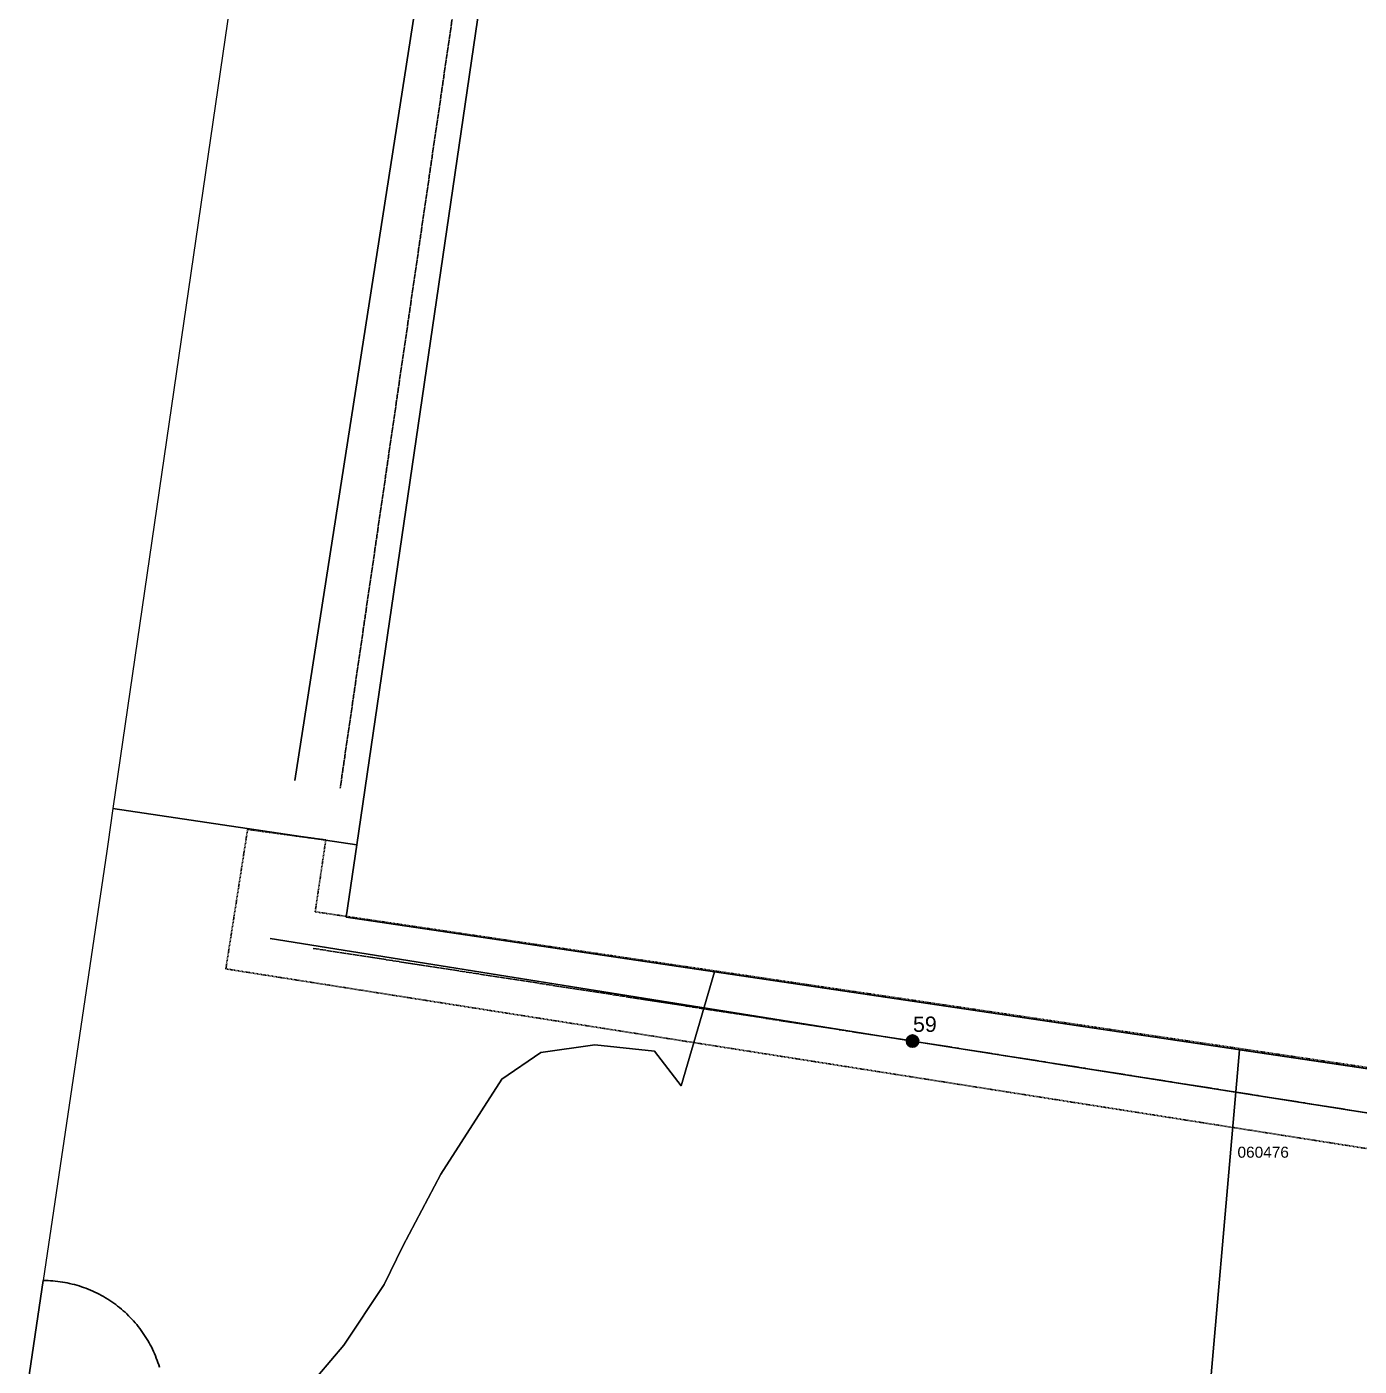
# Model space of a CAD drawing. Header units: metres. Extents: x 307322 to 308805, y 6255611 to 6257083.
# Drawn here: x 308042.7 to 308260.2, y 6256371.3 to 6256590 of the extents above; entities that cross this region are included whole.
import ezdxf
from ezdxf.enums import TextEntityAlignment as Align

# ---------------------------------------------------------------- set-up
doc = ezdxf.new("R2010")
doc.units = ezdxf.units.M
for name, pattern in [('Cable Exist OH', [1, 1, 0]), ('HIDDEN', [0.375, 0.25, -0.125]), ('HIDDEN2', [0.1875, 0.125, -0.0625])]:
    doc.linetypes.add(name, pattern=pattern)
doc.layers.get('0').update_dxf_attribs({"color": 6})
for name, color, linetype, lineweight in [('Cadastre Land Parcels_SP_EXT', 9, 'Continuous', 5), ('Cadastre Other Property_SP_EXT', 9, 'HIDDEN', 5), ('Cadastre Roads_SP_EXT', 9, 'Continuous', 5)]:
    doc.layers.add(name, color=color, linetype=linetype, lineweight=lineweight)
doc.layers.add('Features_HIDE', color=1, linetype='Continuous', plot=False)
for name, color, linetype in [('Mains_HV_EXT', 7, 'Continuous'), ('Mains_TR_EXT', 7, 'Continuous'), ('OH_Details_SP_MISC', 7, 'Continuous'), ('SupportsOH_SP_TR_HV_LV_SL_EXT', 7, 'Continuous')]:
    doc.layers.add(name, color=color, linetype=linetype)
doc.styles.add('POLE_LABEL', font='arial.ttf')
doc.styles.get("Standard").update_dxf_attribs({"font": 'arial.ttf'})
doc.linetypes.add('Cable E OH', pattern='A,9.4,["E",Standard,S=1.7,R=0,X=0,Y=-1],0', length=9.4)
doc.linetypes.add('Cable P UG', pattern='A,6,-0.5,["P",Standard,S=1.7,R=0,X=0.5,Y=-1],-2.9', length=9.4)

# ---------------------------------------------------------------- blocks, each defined once
blk = doc.blocks.new('POLE_EXT')
blk.add_hatch(color=256).paths.add_polyline_path([(-1, 0, 1), (1, 0, 1)])
blk.add_lwpolyline([(-1, 0, 1), (1, 0, 1)], format="xyb", close=True)
for tag, height, flags, p in [('pNumber', 2.5, 8, (-17.84, 2.0671)), ('cLV', 0.2, 9, (1.35493599185358, -1.4)), ('cHV', 0.2, 9, (1.35493599185358, -2)), ('SPECIAL_USE', 0.2, 9, (1.35493599185358, -0.8)), ('STATE', 0.2, 9, (1.35493599185358, -1)), ('OWNED_BY', 0.2, 9, (1.35493599185358, -0.4)), ('hDepth', 0.2, 9, (1.35493599185358, -1.6)), ('hDia', 0.2, 9, (1.35493599185358, -1.8)), ('USAGE', 0.2, 9, (1.35493599185358, -1.2)), ('PARENT', 0.2, 9, (1.35493599185358, -0.6000000000000001)), ('LBRACKET', 0.2, 9, (1.35493599185358, -2.2)), ('cLinedev', 0.2, 9, (1.35493599185358, -3.400000000000001)), ('pExisting', 0.2, 9, (1.35493599185358, -3.800000000000001)), ('pFooting', 0.2, 9, (1.35493599185358, -4.400000000000001)), ('LExisting', 0.2, 9, (1.35493599185358, -2.4)), ('LANTNUMBER', 0.2, 9, (1.35493599185358, -2.6)), ('LOther', 0.2, 9, (1.35493599185358, -2.8)), ('LRemove', 0.2, 9, (1.35493599185358, -3)), ('LEGEND', 0.2, 9, (1.35493599185358, -3.200000000000001)), ('LOCATION', 0.2, 9, (1.35493599185358, -3.600000000000001)), ('PFNUMBER', 0.2, 9, (1.35493599185358, -4.000000000000001)), ('NEWPFNUMBER', 0.2, 9, (1.35493599185358, -4.200000000000001)), ('cspan', 0.2, 9, (1.35493599185358, -6.000000000000003)), ('STREETNAME', 0.2, 9, (1.35493599185358, -6.200000000000003)), ('SUBURB', 0.2, 9, (1.35493599185358, -6.400000000000003)), ('pNew', 0.2, 9, (1.35493599185358, -4.600000000000001)), ('pRelocate', 0.2, 9, (1.35493599185358, -5.000000000000002)), ('pRemove', 0.2, 9, (1.35493599185358, -5.200000000000002)), ('pReplace', 0.2, 9, (1.35493599185358, -5.400000000000002)), ('pStay', 0.2, 9, (1.35493599185358, -5.600000000000002)), ('pType', 0.2, 9, (1.35493599185358, -5.800000000000002)), ('NOTES', 0.2, 9, (1.35493599185358, -6.600000000000003)), ('OPERATED_BY', 0.2, 9, (1.355339668812803, -7.013893489363087)), ('MAINTAINED_BY', 0.2, 9, (1.355339668812803, -6.814376177081737))]:
    blk.add_attdef(tag, text='', height=height, dxfattribs=dict(flags=flags)).set_placement(p, align=Align.MIDDLE_LEFT)
at = {"style": 'POLE_LABEL'}
for tag, height, flags, p in [('ASSET_NUM', 2.5, 8, (2, 2)), ('STRUCTURE_PLANT_NUMBER', 0.2, 9, (1.35493599185358, 0.02791782849911328)), ('STREET_CODE', 0.2, 9, (1.35493599185358, -0.2))]:
    blk.add_attdef(tag, text='', height=height, dxfattribs=dict(at, flags=flags)).set_placement(p, align=Align.MIDDLE_LEFT)
at = {"flags": 1}
blk.add_attdef('Z', (1.35493599185358, -7.32844111475903), '', height=0.2, dxfattribs=at)

msp = doc.modelspace()

# ---------------------------------------------------------------- linework, layer by layer
at = {"layer": 'Cadastre Land Parcels_SP_EXT', "linetype": 'Continuous'}
for points in [[(308133.339679361, 6256707.64716203), (308096.571668529, 6256456.37911011), (308094.842999183, 6256444.5660357), (308155.007229042, 6256435.63878793), (308288.502990554, 6256415.83037487), (308295.953316938, 6256466.36422932), (308244.277233398, 6256668.08395381)], [(308085.970782637, 6256364.66264555), (308094.473415506, 6256374.69678936), (308101.054637256, 6256384.63049899), (308104.128789049, 6256390.84355038), (308110.311895686, 6256402.61714012), (308120.248078622, 6256418.14097951), (308126.66261672, 6256422.46415453), (308135.449327291, 6256423.75902239), (308145.203810031, 6256422.71033754), (308149.556046483, 6256417.02975517), (308155.00714071, 6256435.63878793), (308155.00714071, 6256435.63878793), (308094.842999183, 6256444.56612403), (308096.571580196, 6256456.37911011), (308056.782063812, 6256462.31038046), (308055.929389045, 6256456.51001905), (308055.756168779, 6256455.34093685), (308045.384859364, 6256385.25015231), (308045.781737819, 6256385.24617734), (308046.177909613, 6256385.23531243), (308046.574258073, 6256385.21543759), (308046.969988204, 6256385.18761281), (308047.365011675, 6256385.15280976), (308047.759416817, 6256385.10899678), (308048.153026965, 6256385.05829386), (308048.545223792, 6256384.99858101), (308048.935918964, 6256384.93180155), (308049.325907475, 6256384.85716049), (308049.713599338, 6256384.77448116), (308050.099789547, 6256384.68376356), (308050.484478101, 6256384.58615601), (308050.866781674, 6256384.48042187), (308051.2467886, 6256384.36673779), (308051.624498877, 6256384.24510377), (308051.999824173, 6256384.1173748), (308052.372764489, 6256383.98072424), (308052.742613163, 6256383.83700707), (308053.10919353, 6256383.68622329), (308053.472682256, 6256383.52846124), (308053.833786001, 6256383.36274924), (308054.190914778, 6256383.18988231), (308054.544068587, 6256383.0100371), (308054.893954089, 6256382.82312528), (308055.239952956, 6256382.62923518), (308055.582683516, 6256382.42827847), (308055.920555783, 6256382.22131515), (308056.254453081, 6256382.00622522), (308056.583492085, 6256381.78512868), (308056.908467789, 6256381.55793718), (308057.228673532, 6256381.32367908), (308057.544815974, 6256381.08341435), (308057.855305128, 6256380.83705468), (308058.160847656, 6256380.58371673), (308058.461620222, 6256380.32516716), (308058.756651168, 6256380.06061096), (308059.046912153, 6256379.78898816), (308059.331343185, 6256379.51330206), (308059.610209262, 6256379.23046101), (308059.883245386, 6256378.94258501), (308060.149833229, 6256378.64958571), (308060.411562778, 6256378.35155146), (308060.66666738, 6256378.04742225), (308060.916118695, 6256377.73914141), (308061.159033397, 6256377.42582561), (308061.395411484, 6256377.10729819), (308061.626047951, 6256376.78382414), (308061.849352811, 6256376.45611013), (308062.066032724, 6256376.12433281), (308062.276176024, 6256375.7874322), (308062.47978271, 6256375.44743996), (308062.676852782, 6256375.10232442), (308062.866502914, 6256374.75411723), (308063.048733106, 6256374.40167008), (308063.224426685, 6256374.04621963), (308063.392700323, 6256373.6875892), (308063.554437348, 6256373.32489546), (308063.707959439, 6256372.95902176), (308063.854856584, 6256372.58996808), (308063.993450462, 6256372.21888275), (308064.125507727, 6256371.84461744), (308064.249350059, 6256371.46814382), (308064.365684117, 6256371.08857856)], [(308228.427976639, 6256281.81636589), (308240.677855855, 6256422.92639912), (308240.677855855, 6256422.92639912), (308155.00714071, 6256435.63878793), (308149.556046483, 6256417.02975517), (308145.203810031, 6256422.71033754), (308135.449327291, 6256423.75902239), (308126.66261672, 6256422.46415453), (308120.248078622, 6256418.14097951), (308110.311895686, 6256402.61714012), (308104.128789049, 6256390.84355038), (308101.054637256, 6256384.63049899), (308094.473415506, 6256374.69678936), (308085.970782637, 6256364.66264555)]]:
    msp.add_lwpolyline(points, dxfattribs=at)
at = {"layer": 'Cadastre Roads_SP_EXT', "linetype": 'Continuous'}
msp.add_lwpolyline([(308133.339729302, 6256707.64715237), (308152.251376192, 6256836.890471), (308112.277131047, 6256843.09571578), (308106.777184263, 6256806.04509727), (308089.408945202, 6256686.55338218), (308056.782091355, 6256462.31038867), (308096.57160088, 6256456.37915662), (308133.339729302, 6256707.64715237)], close=True, dxfattribs=at)
at = {"layer": 'Features_HIDE', "linetype": 'HIDDEN2'}
msp.add_lwpolyline([(308078.762341523, 6256458.90869439), (308075.212499905, 6256436.14210126), (308456.882098703, 6256376.02784782), (308461.388972508, 6256390.46939796), (308089.802945699, 6256445.46550867), (308091.525620236, 6256457.19249358), (308078.762341523, 6256458.90869439)], close=True, dxfattribs=at)
at = {"layer": 'Features_HIDE', "linetype": 'Continuous'}
for points in [[(308288.502990554, 6256415.83037487), (308240.677855855, 6256422.92639912), (308228.427976639, 6256281.81636589), (308360.827795352, 6256244.9845789)], [(308064.365700525, 6256371.08861022), (308064.249313551, 6256371.46814832), (308064.125508895, 6256371.84459572), (308063.993491805, 6256372.21883547), (308063.854851783, 6256372.58998452), (308063.707911022, 6256372.95901423), (308063.554435635, 6256373.32486494), (308063.392747814, 6256373.68762494), (308063.224437062, 6256374.04623458), (308063.048796933, 6256374.40166521), (308062.866533873, 6256374.75409344), (308062.676853131, 6256375.102283), (308062.479843011, 6256375.44747016), (308062.27620996, 6256375.78744728), (308062.066042285, 6256376.1243337), (308061.849339984, 6256376.45609839), (308061.626103058, 6256376.78380101), (308061.395448449, 6256377.10735327), (308061.159053967, 6256377.42578379), (308060.916124859, 6256377.73918088), (308060.666661126, 6256378.04736793), (308060.411545826, 6256378.35158123), (308060.149807594, 6256378.64961312), (308059.883300853, 6256378.94261159), (308059.61017118, 6256379.23048832), (308059.331389939, 6256379.51324332), (308059.046868825, 6256379.78902216), (308058.756696144, 6256380.06065064), (308058.46157834, 6256380.32521465), (308058.160897275, 6256380.58368557), (308057.855271088, 6256380.83712306), (308057.544788084, 6256381.08340779), (308057.228653513, 6256381.32368773), (308056.908456878, 6256381.55796287), (308056.583491732, 6256381.78508525), (308056.254464522, 6256382.00620284), (308055.920580496, 6256382.22131563), (308055.582634406, 6256382.4283043), (308055.239919805, 6256382.62919988), (308054.894026198, 6256382.8232076), (308054.544070526, 6256383.01006256), (308054.190935847, 6256383.18994136), (308053.83382741, 6256383.36275571), (308053.472656909, 6256383.52850559), (308053.109278763, 6256383.68621966), (308052.742633305, 6256383.83695757), (308052.372808841, 6256383.98071932), (308051.999805369, 6256384.11741662), (308051.624505948, 6256384.24510672), (308051.246822272, 6256384.36679204), (308050.866842647, 6256384.48044154), (308050.484478766, 6256384.58614352), (308050.099818936, 6256384.68380967), (308049.713657908, 6256384.77449967), (308049.325907377, 6256384.85715385), (308048.935949203, 6256384.93186051), (308048.545284582, 6256384.99853135), (308048.153030458, 6256385.05831434), (308047.759363442, 6256385.10900184), (308047.364989979, 6256385.15280149), (308046.969998377, 6256385.18759395), (308046.574300329, 6256385.21541026), (308046.177895835, 6256385.23527906), (308045.781756258, 6256385.24622897), (308045.384821929, 6256385.25011442), (308042.715869059, 6256367.21516698)]]:
    msp.add_lwpolyline(points, dxfattribs=at)
at = {"layer": 'Mains_HV_EXT', "linetype": 'Cable E OH'}
for points in [[(308117.826009548, 6256668.06897563), (308086.459008602, 6256466.90103128)], [(308082.436012441, 6256441.09003731), (308187.332971909, 6256424.35797019)], [(308187.332971909, 6256424.35797019), (308297.360987331, 6256406.97398267)]]:
    msp.add_lwpolyline(points, dxfattribs=at)
at = {"layer": 'Mains_HV_EXT', "linetype": 'Cable P UG'}
for points in [[(308117.826001201, 6256668.0690184), (308086.459023388, 6256466.90099214)], [(308082.43601107, 6256441.08999394), (308187.33300434, 6256424.35799243)], [(308187.33300434, 6256424.35799243), (308297.361018045, 6256406.9740231)]]:
    msp.add_lwpolyline(points, dxfattribs=at)
at = {"layer": 'Mains_TR_EXT', "linetype": 'Cable Exist OH'}
for points in [[(308123.06520222, 6256666.17692776), (308093.871825865, 6256465.62839039)], [(308089.452287654, 6256439.49495742), (308187.333022132, 6256424.35798482)], [(308187.333022132, 6256424.35798482), (308297.361021963, 6256406.97403965)]]:
    msp.add_lwpolyline(points, dxfattribs=at)
at = {"layer": 'OH_Details_SP_MISC', "color": 7, "linetype": 'Continuous', "flags": 128}
msp.add_lwpolyline([(308460.523735698, 6256382.169078201), (308297.3346106268, 6256406.978054857), (308210.3193367046, 6256420.714616801)], dxfattribs=at)

# ---------------------------------------------------------------- block references
at = {"layer": 'SupportsOH_SP_TR_HV_LV_SL_EXT'}
ref = msp.add_blockref('POLE_EXT', (308187.333005, 6256424.357965), dxfattribs=at)
ref.add_attrib('ASSET_NUM', '59', dxfattribs={"layer": '0', "height": 2.5, "rotation": 359.9610487088144, "style": 'POLE_LABEL'}).set_placement((308189.333005, 6256425.107965), align=Align.BOTTOM_CENTER)

# ---------------------------------------------------------------- texts
at = {"layer": 'Cadastre Other Property_SP_EXT'}
msp.add_text('060476', height=1.8, dxfattribs=at).set_placement((308240.3739188943, 6256405.308081105))

doc.saveas('drawing.dxf')
